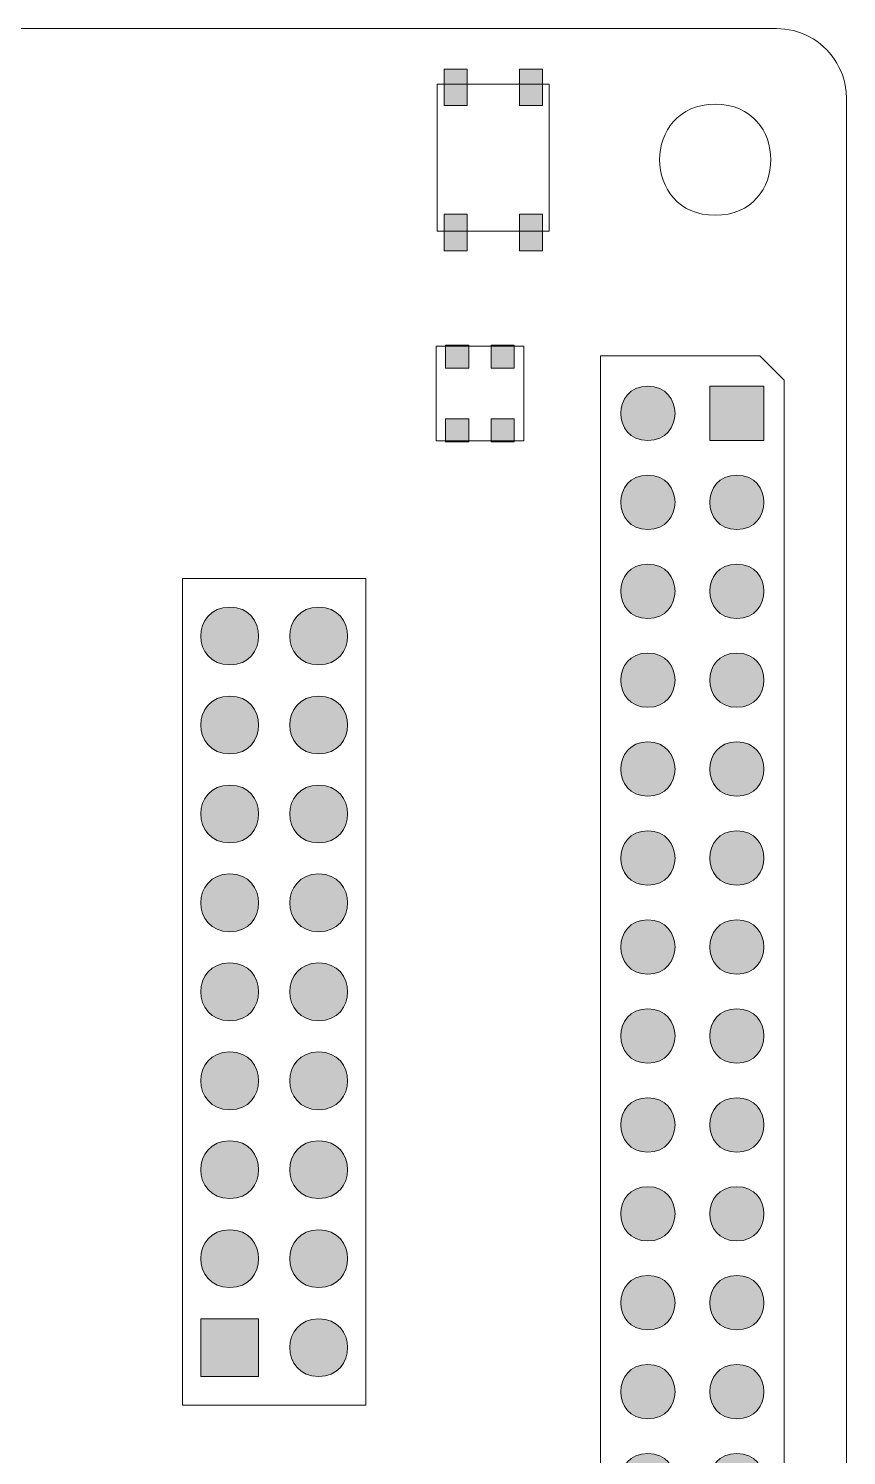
# Model space of a CAD drawing. Header units: millimetres. Extents: x 0 to 99.3, y 0 to 62.4.
# Drawn here: x 75.98 to 99.35, y 21.59 to 62.37 of the extents above; entities that cross this region are included whole.
import ezdxf

# ---------------------------------------------------------------- set-up
doc = ezdxf.new("R2010")
doc.units = ezdxf.units.MM
doc.header["$MEASUREMENT"] = 0
for name, color, linetype, lineweight in [('Capa Opcional', 7, 'Continuous', 0), ('Componentes', 7, 'Continuous', 0), ('Conectores', 7, 'Continuous', 0), ('PCB', 7, 'Continuous', 0)]:
    doc.layers.add(name, color=color, linetype=linetype, lineweight=lineweight)

# ---------------------------------------------------------------- blocks, each defined once
blk = doc.blocks.new('Block_1')
at = {"layer": 'Conectores', "true_color": 0x9664ff, "transparency": 33554534}
h = blk.add_hatch(color=181, dxfattribs=at)
h.dxf.hatch_style = 2
edge = h.paths.add_edge_path()
edge.add_spline(control_points=[(93.673, 52.143), (94.707, 52.143), (94.707, 50.593), (93.673, 50.593), (92.639, 50.593), (92.639, 52.143), (93.673, 52.143)], knot_values=[0, 0, 0, 0, 1, 1, 1, 2, 2, 2, 2], degree=3, periodic=0)
h = blk.add_hatch(color=181, dxfattribs=at)
h.dxf.hatch_style = 2
h.paths.add_polyline_path([(95.439, 50.593), (96.99, 50.593), (96.99, 52.143), (95.439, 52.143)])
h = blk.add_hatch(color=181, dxfattribs=at)
h.dxf.hatch_style = 2
edge = h.paths.add_edge_path()
edge.add_spline(control_points=[(93.673, 49.602), (94.707, 49.602), (94.707, 48.051), (93.673, 48.051), (92.639, 48.051), (92.639, 49.602), (93.673, 49.602)], knot_values=[0, 0, 0, 0, 1, 1, 1, 2, 2, 2, 2], degree=3, periodic=0)
h = blk.add_hatch(color=181, dxfattribs=at)
h.dxf.hatch_style = 2
edge = h.paths.add_edge_path()
edge.add_spline(control_points=[(96.215, 49.602), (97.248, 49.602), (97.248, 48.051), (96.215, 48.051), (95.181, 48.051), (95.181, 49.602), (96.215, 49.602)], knot_values=[0, 0, 0, 0, 1, 1, 1, 2, 2, 2, 2], degree=3, periodic=0)
h = blk.add_hatch(color=181, dxfattribs=at)
h.dxf.hatch_style = 2
edge = h.paths.add_edge_path()
edge.add_spline(control_points=[(93.673, 47.06), (94.707, 47.06), (94.707, 45.51), (93.673, 45.51), (92.639, 45.51), (92.639, 47.06), (93.673, 47.06)], knot_values=[0, 0, 0, 0, 1, 1, 1, 2, 2, 2, 2], degree=3, periodic=0)
h = blk.add_hatch(color=181, dxfattribs=at)
h.dxf.hatch_style = 2
edge = h.paths.add_edge_path()
edge.add_spline(control_points=[(96.215, 47.06), (97.248, 47.06), (97.248, 45.51), (96.215, 45.51), (95.181, 45.51), (95.181, 47.06), (96.215, 47.06)], knot_values=[0, 0, 0, 0, 1, 1, 1, 2, 2, 2, 2], degree=3, periodic=0)
h = blk.add_hatch(color=181, dxfattribs=at)
h.dxf.hatch_style = 2
edge = h.paths.add_edge_path()
edge.add_spline(control_points=[(93.673, 44.519), (94.707, 44.519), (94.707, 42.968), (93.673, 42.968), (92.639, 42.968), (92.639, 44.519), (93.673, 44.519)], knot_values=[0, 0, 0, 0, 1, 1, 1, 2, 2, 2, 2], degree=3, periodic=0)
h = blk.add_hatch(color=181, dxfattribs=at)
h.dxf.hatch_style = 2
edge = h.paths.add_edge_path()
edge.add_spline(control_points=[(96.215, 44.519), (97.248, 44.519), (97.248, 42.968), (96.215, 42.968), (95.181, 42.968), (95.181, 44.519), (96.215, 44.519)], knot_values=[0, 0, 0, 0, 1, 1, 1, 2, 2, 2, 2], degree=3, periodic=0)
h = blk.add_hatch(color=181, dxfattribs=at)
h.dxf.hatch_style = 2
edge = h.paths.add_edge_path()
edge.add_spline(control_points=[(93.673, 41.977), (94.707, 41.977), (94.707, 40.427), (93.673, 40.427), (92.639, 40.427), (92.639, 41.977), (93.673, 41.977)], knot_values=[0, 0, 0, 0, 1, 1, 1, 2, 2, 2, 2], degree=3, periodic=0)
h = blk.add_hatch(color=181, dxfattribs=at)
h.dxf.hatch_style = 2
edge = h.paths.add_edge_path()
edge.add_spline(control_points=[(96.215, 41.977), (97.248, 41.977), (97.248, 40.427), (96.215, 40.427), (95.181, 40.427), (95.181, 41.977), (96.215, 41.977)], knot_values=[0, 0, 0, 0, 1, 1, 1, 2, 2, 2, 2], degree=3, periodic=0)
h = blk.add_hatch(color=181, dxfattribs=at)
h.dxf.hatch_style = 2
edge = h.paths.add_edge_path()
edge.add_spline(control_points=[(93.673, 39.435), (94.707, 39.435), (94.707, 37.885), (93.673, 37.885), (92.639, 37.885), (92.639, 39.435), (93.673, 39.435)], knot_values=[0, 0, 0, 0, 1, 1, 1, 2, 2, 2, 2], degree=3, periodic=0)
h = blk.add_hatch(color=181, dxfattribs=at)
h.dxf.hatch_style = 2
edge = h.paths.add_edge_path()
edge.add_spline(control_points=[(96.215, 39.435), (97.248, 39.435), (97.248, 37.885), (96.215, 37.885), (95.181, 37.885), (95.181, 39.435), (96.215, 39.435)], knot_values=[0, 0, 0, 0, 1, 1, 1, 2, 2, 2, 2], degree=3, periodic=0)
h = blk.add_hatch(color=181, dxfattribs=at)
h.dxf.hatch_style = 2
edge = h.paths.add_edge_path()
edge.add_spline(control_points=[(93.673, 36.894), (94.707, 36.894), (94.707, 35.343), (93.673, 35.343), (92.639, 35.343), (92.639, 36.894), (93.673, 36.894)], knot_values=[0, 0, 0, 0, 1, 1, 1, 2, 2, 2, 2], degree=3, periodic=0)
h = blk.add_hatch(color=181, dxfattribs=at)
h.dxf.hatch_style = 2
edge = h.paths.add_edge_path()
edge.add_spline(control_points=[(96.215, 36.894), (97.248, 36.894), (97.248, 35.343), (96.215, 35.343), (95.181, 35.343), (95.181, 36.894), (96.215, 36.894)], knot_values=[0, 0, 0, 0, 1, 1, 1, 2, 2, 2, 2], degree=3, periodic=0)
h = blk.add_hatch(color=181, dxfattribs=at)
h.dxf.hatch_style = 2
edge = h.paths.add_edge_path()
edge.add_spline(control_points=[(93.673, 34.352), (94.707, 34.352), (94.707, 32.802), (93.673, 32.802), (92.639, 32.802), (92.639, 34.352), (93.673, 34.352)], knot_values=[0, 0, 0, 0, 1, 1, 1, 2, 2, 2, 2], degree=3, periodic=0)
h = blk.add_hatch(color=181, dxfattribs=at)
h.dxf.hatch_style = 2
edge = h.paths.add_edge_path()
edge.add_spline(control_points=[(96.215, 34.352), (97.248, 34.352), (97.248, 32.802), (96.215, 32.802), (95.181, 32.802), (95.181, 34.352), (96.215, 34.352)], knot_values=[0, 0, 0, 0, 1, 1, 1, 2, 2, 2, 2], degree=3, periodic=0)
h = blk.add_hatch(color=181, dxfattribs=at)
h.dxf.hatch_style = 2
edge = h.paths.add_edge_path()
edge.add_spline(control_points=[(93.673, 31.81), (94.707, 31.81), (94.707, 30.26), (93.673, 30.26), (92.639, 30.26), (92.639, 31.81), (93.673, 31.81)], knot_values=[0, 0, 0, 0, 1, 1, 1, 2, 2, 2, 2], degree=3, periodic=0)
h = blk.add_hatch(color=181, dxfattribs=at)
h.dxf.hatch_style = 2
edge = h.paths.add_edge_path()
edge.add_spline(control_points=[(96.215, 31.81), (97.248, 31.81), (97.248, 30.26), (96.215, 30.26), (95.181, 30.26), (95.181, 31.81), (96.215, 31.81)], knot_values=[0, 0, 0, 0, 1, 1, 1, 2, 2, 2, 2], degree=3, periodic=0)
h = blk.add_hatch(color=181, dxfattribs=at)
h.dxf.hatch_style = 2
edge = h.paths.add_edge_path()
edge.add_spline(control_points=[(93.673, 29.269), (94.707, 29.269), (94.707, 27.718), (93.673, 27.718), (92.639, 27.718), (92.639, 29.269), (93.673, 29.269)], knot_values=[0, 0, 0, 0, 1, 1, 1, 2, 2, 2, 2], degree=3, periodic=0)
h = blk.add_hatch(color=181, dxfattribs=at)
h.dxf.hatch_style = 2
edge = h.paths.add_edge_path()
edge.add_spline(control_points=[(96.215, 29.269), (97.248, 29.269), (97.248, 27.718), (96.215, 27.718), (95.181, 27.718), (95.181, 29.269), (96.215, 29.269)], knot_values=[0, 0, 0, 0, 1, 1, 1, 2, 2, 2, 2], degree=3, periodic=0)
h = blk.add_hatch(color=181, dxfattribs=at)
h.dxf.hatch_style = 2
edge = h.paths.add_edge_path()
edge.add_spline(control_points=[(93.673, 26.727), (94.707, 26.727), (94.707, 25.177), (93.673, 25.177), (92.639, 25.177), (92.639, 26.727), (93.673, 26.727)], knot_values=[0, 0, 0, 0, 1, 1, 1, 2, 2, 2, 2], degree=3, periodic=0)
h = blk.add_hatch(color=181, dxfattribs=at)
h.dxf.hatch_style = 2
edge = h.paths.add_edge_path()
edge.add_spline(control_points=[(96.215, 26.727), (97.248, 26.727), (97.248, 25.177), (96.215, 25.177), (95.181, 25.177), (95.181, 26.727), (96.215, 26.727)], knot_values=[0, 0, 0, 0, 1, 1, 1, 2, 2, 2, 2], degree=3, periodic=0)
h = blk.add_hatch(color=181, dxfattribs=at)
h.dxf.hatch_style = 2
edge = h.paths.add_edge_path()
edge.add_spline(control_points=[(93.673, 24.186), (94.707, 24.186), (94.707, 22.635), (93.673, 22.635), (92.639, 22.635), (92.639, 24.186), (93.673, 24.186)], knot_values=[0, 0, 0, 0, 1, 1, 1, 2, 2, 2, 2], degree=3, periodic=0)
h = blk.add_hatch(color=181, dxfattribs=at)
h.dxf.hatch_style = 2
edge = h.paths.add_edge_path()
edge.add_spline(control_points=[(96.215, 24.186), (97.248, 24.186), (97.248, 22.635), (96.215, 22.635), (95.181, 22.635), (95.181, 24.186), (96.215, 24.186)], knot_values=[0, 0, 0, 0, 1, 1, 1, 2, 2, 2, 2], degree=3, periodic=0)
h = blk.add_hatch(color=181, dxfattribs=at)
h.dxf.hatch_style = 2
edge = h.paths.add_edge_path()
edge.add_spline(control_points=[(93.673, 21.644), (94.707, 21.644), (94.707, 20.094), (93.673, 20.094), (92.639, 20.094), (92.639, 21.644), (93.673, 21.644)], knot_values=[0, 0, 0, 0, 1, 1, 1, 2, 2, 2, 2], degree=3, periodic=0)
h = blk.add_hatch(color=181, dxfattribs=at)
h.dxf.hatch_style = 2
edge = h.paths.add_edge_path()
edge.add_spline(control_points=[(96.215, 21.644), (97.248, 21.644), (97.248, 20.094), (96.215, 20.094), (95.181, 20.094), (95.181, 21.644), (96.215, 21.644)], knot_values=[0, 0, 0, 0, 1, 1, 1, 2, 2, 2, 2], degree=3, periodic=0)
h = blk.add_hatch(color=181, dxfattribs=at)
h.dxf.hatch_style = 2
edge = h.paths.add_edge_path()
edge.add_spline(control_points=[(93.673, 19.102), (94.707, 19.102), (94.707, 17.552), (93.673, 17.552), (92.639, 17.552), (92.639, 19.102), (93.673, 19.102)], knot_values=[0, 0, 0, 0, 1, 1, 1, 2, 2, 2, 2], degree=3, periodic=0)
h = blk.add_hatch(color=181, dxfattribs=at)
h.dxf.hatch_style = 2
edge = h.paths.add_edge_path()
edge.add_spline(control_points=[(96.215, 19.102), (97.248, 19.102), (97.248, 17.552), (96.215, 17.552), (95.181, 17.552), (95.181, 19.102), (96.215, 19.102)], knot_values=[0, 0, 0, 0, 1, 1, 1, 2, 2, 2, 2], degree=3, periodic=0)
at = {"layer": 'Conectores'}
blk.add_lwpolyline([(95.439, 50.593), (96.99, 50.593), (96.99, 52.143), (95.439, 52.143)], close=True, dxfattribs=at)
at = {"layer": 'Conectores', "color": 181, "lineweight": 9, "true_color": 0x9664ff}
for points in [[(92.317, 53.014), (92.317, 53.014), (92.317, 16.681), (92.317, 16.681), (92.317, 16.681), (92.317, 53.014), (92.317, 53.014)], [(96.87, 53.014), (96.87, 53.014), (92.317, 53.014), (92.317, 53.014), (92.317, 53.014), (96.87, 53.014), (96.87, 53.014)], [(97.57, 52.314), (97.57, 52.314), (96.87, 53.014), (96.87, 53.014), (96.87, 53.014), (97.57, 52.314), (97.57, 52.314)], [(97.57, 16.681), (97.57, 16.681), (97.57, 52.314), (97.57, 52.314), (97.57, 52.314), (97.57, 16.681), (97.57, 16.681)], [(92.317, 16.681), (92.317, 16.681), (97.57, 16.681), (97.57, 16.681), (97.57, 16.681), (92.317, 16.681), (92.317, 16.681)]]:
    blk.add_open_spline(points, degree=3, knots=[0, 0, 0, 0, 1, 1, 1, 2, 2, 2, 2], dxfattribs=at)
at = {"layer": 'Conectores'}
for points in [[(93.673, 52.143), (94.707, 52.143), (94.707, 50.593), (93.673, 50.593), (92.639, 50.593), (92.639, 52.143), (93.673, 52.143)], [(93.673, 49.602), (94.707, 49.602), (94.707, 48.051), (93.673, 48.051), (92.639, 48.051), (92.639, 49.602), (93.673, 49.602)], [(96.215, 49.602), (97.248, 49.602), (97.248, 48.051), (96.215, 48.051), (95.181, 48.051), (95.181, 49.602), (96.215, 49.602)], [(93.673, 47.06), (94.707, 47.06), (94.707, 45.51), (93.673, 45.51), (92.639, 45.51), (92.639, 47.06), (93.673, 47.06)], [(96.215, 47.06), (97.248, 47.06), (97.248, 45.51), (96.215, 45.51), (95.181, 45.51), (95.181, 47.06), (96.215, 47.06)], [(93.673, 44.519), (94.707, 44.519), (94.707, 42.968), (93.673, 42.968), (92.639, 42.968), (92.639, 44.519), (93.673, 44.519)], [(96.215, 44.519), (97.248, 44.519), (97.248, 42.968), (96.215, 42.968), (95.181, 42.968), (95.181, 44.519), (96.215, 44.519)], [(93.673, 41.977), (94.707, 41.977), (94.707, 40.427), (93.673, 40.427), (92.639, 40.427), (92.639, 41.977), (93.673, 41.977)], [(96.215, 41.977), (97.248, 41.977), (97.248, 40.427), (96.215, 40.427), (95.181, 40.427), (95.181, 41.977), (96.215, 41.977)], [(93.673, 39.435), (94.707, 39.435), (94.707, 37.885), (93.673, 37.885), (92.639, 37.885), (92.639, 39.435), (93.673, 39.435)], [(96.215, 39.435), (97.248, 39.435), (97.248, 37.885), (96.215, 37.885), (95.181, 37.885), (95.181, 39.435), (96.215, 39.435)], [(93.673, 36.894), (94.707, 36.894), (94.707, 35.343), (93.673, 35.343), (92.639, 35.343), (92.639, 36.894), (93.673, 36.894)], [(96.215, 36.894), (97.248, 36.894), (97.248, 35.343), (96.215, 35.343), (95.181, 35.343), (95.181, 36.894), (96.215, 36.894)], [(93.673, 34.352), (94.707, 34.352), (94.707, 32.802), (93.673, 32.802), (92.639, 32.802), (92.639, 34.352), (93.673, 34.352)], [(96.215, 34.352), (97.248, 34.352), (97.248, 32.802), (96.215, 32.802), (95.181, 32.802), (95.181, 34.352), (96.215, 34.352)], [(93.673, 31.81), (94.707, 31.81), (94.707, 30.26), (93.673, 30.26), (92.639, 30.26), (92.639, 31.81), (93.673, 31.81)], [(96.215, 31.81), (97.248, 31.81), (97.248, 30.26), (96.215, 30.26), (95.181, 30.26), (95.181, 31.81), (96.215, 31.81)], [(93.673, 29.269), (94.707, 29.269), (94.707, 27.718), (93.673, 27.718), (92.639, 27.718), (92.639, 29.269), (93.673, 29.269)], [(96.215, 29.269), (97.248, 29.269), (97.248, 27.718), (96.215, 27.718), (95.181, 27.718), (95.181, 29.269), (96.215, 29.269)], [(93.673, 26.727), (94.707, 26.727), (94.707, 25.177), (93.673, 25.177), (92.639, 25.177), (92.639, 26.727), (93.673, 26.727)], [(96.215, 26.727), (97.248, 26.727), (97.248, 25.177), (96.215, 25.177), (95.181, 25.177), (95.181, 26.727), (96.215, 26.727)], [(93.673, 24.186), (94.707, 24.186), (94.707, 22.635), (93.673, 22.635), (92.639, 22.635), (92.639, 24.186), (93.673, 24.186)], [(96.215, 24.186), (97.248, 24.186), (97.248, 22.635), (96.215, 22.635), (95.181, 22.635), (95.181, 24.186), (96.215, 24.186)], [(93.673, 21.644), (94.707, 21.644), (94.707, 20.094), (93.673, 20.094), (92.639, 20.094), (92.639, 21.644), (93.673, 21.644)], [(96.215, 21.644), (97.248, 21.644), (97.248, 20.094), (96.215, 20.094), (95.181, 20.094), (95.181, 21.644), (96.215, 21.644)], [(93.673, 19.102), (94.707, 19.102), (94.707, 17.552), (93.673, 17.552), (92.639, 17.552), (92.639, 19.102), (93.673, 19.102)], [(96.215, 19.102), (97.248, 19.102), (97.248, 17.552), (96.215, 17.552), (95.181, 17.552), (95.181, 19.102), (96.215, 19.102)]]:
    blk.add_open_spline(points, degree=3, knots=[0, 0, 0, 0, 1, 1, 1, 2, 2, 2, 2], dxfattribs=at)
blk = doc.blocks.new('Block_9')
at = {"layer": 'Componentes', "true_color": 0x9664ff, "transparency": 33554534}
h = blk.add_hatch(color=181, dxfattribs=at)
h.dxf.hatch_style = 2
h.paths.add_polyline_path([(87.85, 61.208), (87.85, 60.166), (88.511, 60.166), (88.511, 61.208)])
h = blk.add_hatch(color=181, dxfattribs=at)
h.dxf.hatch_style = 2
h.paths.add_polyline_path([(90.002, 61.208), (90.002, 60.166), (90.663, 60.166), (90.663, 61.208)])
h = blk.add_hatch(color=181, dxfattribs=at)
h.dxf.hatch_style = 2
h.paths.add_polyline_path([(87.85, 57.056), (87.85, 56.014), (88.511, 56.014), (88.511, 57.056)])
h = blk.add_hatch(color=181, dxfattribs=at)
h.dxf.hatch_style = 2
h.paths.add_polyline_path([(90.002, 57.056), (90.002, 56.014), (90.663, 56.014), (90.663, 57.056)])
at = {"layer": 'Componentes'}
for points in [[(87.85, 61.208), (87.85, 60.166), (88.511, 60.166), (88.511, 61.208)], [(90.002, 61.208), (90.002, 60.166), (90.663, 60.166), (90.663, 61.208)], [(87.85, 57.056), (87.85, 56.014), (88.511, 56.014), (88.511, 57.056)], [(90.002, 57.056), (90.002, 56.014), (90.663, 56.014), (90.663, 57.056)]]:
    blk.add_lwpolyline(points, close=True, dxfattribs=at)
at = {"layer": 'Componentes', "color": 181, "lineweight": 9, "true_color": 0x9664ff}
for points in [[(87.655, 60.772), (87.655, 60.772), (87.655, 56.57), (87.655, 56.57), (87.655, 56.57), (87.655, 60.772), (87.655, 60.772)], [(90.857, 60.772), (90.857, 60.772), (87.655, 60.772), (87.655, 60.772), (87.655, 60.772), (90.857, 60.772), (90.857, 60.772)], [(90.857, 56.57), (90.857, 56.57), (90.857, 60.772), (90.857, 60.772), (90.857, 60.772), (90.857, 56.57), (90.857, 56.57)], [(87.655, 56.57), (87.655, 56.57), (90.857, 56.57), (90.857, 56.57), (90.857, 56.57), (87.655, 56.57), (87.655, 56.57)]]:
    blk.add_open_spline(points, degree=3, knots=[0, 0, 0, 0, 1, 1, 1, 2, 2, 2, 2], dxfattribs=at)
blk = doc.blocks.new('Block_11')
at = {"layer": 'Componentes', "true_color": 0x9664ff, "transparency": 33554534}
h = blk.add_hatch(color=181, dxfattribs=at)
h.dxf.hatch_style = 2
h.paths.add_polyline_path([(87.894, 53.316), (87.894, 52.655), (88.555, 52.655), (88.555, 53.316)])
h = blk.add_hatch(color=181, dxfattribs=at)
h.dxf.hatch_style = 2
h.paths.add_polyline_path([(89.195, 53.316), (89.195, 52.655), (89.856, 52.655), (89.856, 53.316)])
h = blk.add_hatch(color=181, dxfattribs=at)
h.dxf.hatch_style = 2
h.paths.add_polyline_path([(87.894, 51.216), (87.894, 50.556), (88.555, 50.556), (88.555, 51.216)])
h = blk.add_hatch(color=181, dxfattribs=at)
h.dxf.hatch_style = 2
h.paths.add_polyline_path([(89.195, 51.216), (89.195, 50.556), (89.856, 50.556), (89.856, 51.216)])
at = {"layer": 'Componentes'}
for points in [[(87.894, 53.316), (87.894, 52.655), (88.555, 52.655), (88.555, 53.316)], [(89.195, 53.316), (89.195, 52.655), (89.856, 52.655), (89.856, 53.316)], [(87.894, 51.216), (87.894, 50.556), (88.555, 50.556), (88.555, 51.216)], [(89.195, 51.216), (89.195, 50.556), (89.856, 50.556), (89.856, 51.216)]]:
    blk.add_lwpolyline(points, close=True, dxfattribs=at)
at = {"layer": 'Componentes', "color": 181, "lineweight": 9, "true_color": 0x9664ff}
for points in [[(87.625, 53.285), (87.625, 53.285), (87.625, 50.586), (87.625, 50.586), (87.625, 50.586), (87.625, 53.285), (87.625, 53.285)], [(90.126, 53.285), (90.126, 53.285), (87.625, 53.285), (87.625, 53.285), (87.625, 53.285), (90.126, 53.285), (90.126, 53.285)], [(90.126, 50.586), (90.126, 50.586), (90.126, 53.285), (90.126, 53.285), (90.126, 53.285), (90.126, 50.586), (90.126, 50.586)], [(87.625, 50.586), (87.625, 50.586), (90.126, 50.586), (90.126, 50.586), (90.126, 50.586), (87.625, 50.586), (87.625, 50.586)]]:
    blk.add_open_spline(points, degree=3, knots=[0, 0, 0, 0, 1, 1, 1, 2, 2, 2, 2], dxfattribs=at)
blk = doc.blocks.new('Block_15')
at = {"layer": 'Capa Opcional', "true_color": 0xff0000, "transparency": 33554534}
h = blk.add_hatch(color=1, dxfattribs=at)
h.dxf.hatch_style = 2
edge = h.paths.add_edge_path()
edge.add_spline(control_points=[(81.727, 45.83), (82.829, 45.83), (82.829, 44.178), (81.727, 44.178), (80.626, 44.178), (80.626, 45.83), (81.727, 45.83)], knot_values=[0, 0, 0, 0, 1, 1, 1, 2, 2, 2, 2], degree=3, periodic=0)
h = blk.add_hatch(color=1, dxfattribs=at)
h.dxf.hatch_style = 2
edge = h.paths.add_edge_path()
edge.add_spline(control_points=[(84.269, 45.83), (85.37, 45.83), (85.37, 44.178), (84.269, 44.178), (83.168, 44.178), (83.168, 45.83), (84.269, 45.83)], knot_values=[0, 0, 0, 0, 1, 1, 1, 2, 2, 2, 2], degree=3, periodic=0)
h = blk.add_hatch(color=1, dxfattribs=at)
h.dxf.hatch_style = 2
edge = h.paths.add_edge_path()
edge.add_spline(control_points=[(81.727, 43.289), (82.829, 43.289), (82.829, 41.636), (81.727, 41.636), (80.626, 41.636), (80.626, 43.289), (81.727, 43.289)], knot_values=[0, 0, 0, 0, 1, 1, 1, 2, 2, 2, 2], degree=3, periodic=0)
h = blk.add_hatch(color=1, dxfattribs=at)
h.dxf.hatch_style = 2
edge = h.paths.add_edge_path()
edge.add_spline(control_points=[(84.269, 43.289), (85.37, 43.289), (85.37, 41.636), (84.269, 41.636), (83.168, 41.636), (83.168, 43.289), (84.269, 43.289)], knot_values=[0, 0, 0, 0, 1, 1, 1, 2, 2, 2, 2], degree=3, periodic=0)
h = blk.add_hatch(color=1, dxfattribs=at)
h.dxf.hatch_style = 2
edge = h.paths.add_edge_path()
edge.add_spline(control_points=[(81.727, 40.747), (82.829, 40.747), (82.829, 39.095), (81.727, 39.095), (80.626, 39.095), (80.626, 40.747), (81.727, 40.747)], knot_values=[0, 0, 0, 0, 1, 1, 1, 2, 2, 2, 2], degree=3, periodic=0)
h = blk.add_hatch(color=1, dxfattribs=at)
h.dxf.hatch_style = 2
edge = h.paths.add_edge_path()
edge.add_spline(control_points=[(84.269, 40.747), (85.37, 40.747), (85.37, 39.095), (84.269, 39.095), (83.168, 39.095), (83.168, 40.747), (84.269, 40.747)], knot_values=[0, 0, 0, 0, 1, 1, 1, 2, 2, 2, 2], degree=3, periodic=0)
h = blk.add_hatch(color=1, dxfattribs=at)
h.dxf.hatch_style = 2
edge = h.paths.add_edge_path()
edge.add_spline(control_points=[(81.727, 38.205), (82.829, 38.205), (82.829, 36.553), (81.727, 36.553), (80.626, 36.553), (80.626, 38.205), (81.727, 38.205)], knot_values=[0, 0, 0, 0, 1, 1, 1, 2, 2, 2, 2], degree=3, periodic=0)
h = blk.add_hatch(color=1, dxfattribs=at)
h.dxf.hatch_style = 2
edge = h.paths.add_edge_path()
edge.add_spline(control_points=[(84.269, 38.205), (85.37, 38.205), (85.37, 36.553), (84.269, 36.553), (83.168, 36.553), (83.168, 38.205), (84.269, 38.205)], knot_values=[0, 0, 0, 0, 1, 1, 1, 2, 2, 2, 2], degree=3, periodic=0)
h = blk.add_hatch(color=1, dxfattribs=at)
h.dxf.hatch_style = 2
edge = h.paths.add_edge_path()
edge.add_spline(control_points=[(81.727, 35.664), (82.829, 35.664), (82.829, 34.012), (81.727, 34.012), (80.626, 34.012), (80.626, 35.664), (81.727, 35.664)], knot_values=[0, 0, 0, 0, 1, 1, 1, 2, 2, 2, 2], degree=3, periodic=0)
h = blk.add_hatch(color=1, dxfattribs=at)
h.dxf.hatch_style = 2
edge = h.paths.add_edge_path()
edge.add_spline(control_points=[(84.269, 35.664), (85.37, 35.664), (85.37, 34.012), (84.269, 34.012), (83.168, 34.012), (83.168, 35.664), (84.269, 35.664)], knot_values=[0, 0, 0, 0, 1, 1, 1, 2, 2, 2, 2], degree=3, periodic=0)
h = blk.add_hatch(color=1, dxfattribs=at)
h.dxf.hatch_style = 2
edge = h.paths.add_edge_path()
edge.add_spline(control_points=[(81.727, 33.122), (82.829, 33.122), (82.829, 31.47), (81.727, 31.47), (80.626, 31.47), (80.626, 33.122), (81.727, 33.122)], knot_values=[0, 0, 0, 0, 1, 1, 1, 2, 2, 2, 2], degree=3, periodic=0)
h = blk.add_hatch(color=1, dxfattribs=at)
h.dxf.hatch_style = 2
edge = h.paths.add_edge_path()
edge.add_spline(control_points=[(84.269, 33.122), (85.37, 33.122), (85.37, 31.47), (84.269, 31.47), (83.168, 31.47), (83.168, 33.122), (84.269, 33.122)], knot_values=[0, 0, 0, 0, 1, 1, 1, 2, 2, 2, 2], degree=3, periodic=0)
h = blk.add_hatch(color=1, dxfattribs=at)
h.dxf.hatch_style = 2
edge = h.paths.add_edge_path()
edge.add_spline(control_points=[(81.727, 30.58), (82.829, 30.58), (82.829, 28.928), (81.727, 28.928), (80.626, 28.928), (80.626, 30.58), (81.727, 30.58)], knot_values=[0, 0, 0, 0, 1, 1, 1, 2, 2, 2, 2], degree=3, periodic=0)
h = blk.add_hatch(color=1, dxfattribs=at)
h.dxf.hatch_style = 2
edge = h.paths.add_edge_path()
edge.add_spline(control_points=[(84.269, 30.58), (85.37, 30.58), (85.37, 28.928), (84.269, 28.928), (83.168, 28.928), (83.168, 30.58), (84.269, 30.58)], knot_values=[0, 0, 0, 0, 1, 1, 1, 2, 2, 2, 2], degree=3, periodic=0)
h = blk.add_hatch(color=1, dxfattribs=at)
h.dxf.hatch_style = 2
edge = h.paths.add_edge_path()
edge.add_spline(control_points=[(81.727, 28.039), (82.829, 28.039), (82.829, 26.387), (81.727, 26.387), (80.626, 26.387), (80.626, 28.039), (81.727, 28.039)], knot_values=[0, 0, 0, 0, 1, 1, 1, 2, 2, 2, 2], degree=3, periodic=0)
h = blk.add_hatch(color=1, dxfattribs=at)
h.dxf.hatch_style = 2
edge = h.paths.add_edge_path()
edge.add_spline(control_points=[(84.269, 28.039), (85.37, 28.039), (85.37, 26.387), (84.269, 26.387), (83.168, 26.387), (83.168, 28.039), (84.269, 28.039)], knot_values=[0, 0, 0, 0, 1, 1, 1, 2, 2, 2, 2], degree=3, periodic=0)
h = blk.add_hatch(color=1, dxfattribs=at)
h.dxf.hatch_style = 2
h.paths.add_polyline_path([(82.553, 25.497), (80.901, 25.497), (80.901, 23.845), (82.553, 23.845)])
h = blk.add_hatch(color=1, dxfattribs=at)
h.dxf.hatch_style = 2
edge = h.paths.add_edge_path()
edge.add_spline(control_points=[(84.269, 25.497), (85.37, 25.497), (85.37, 23.845), (84.269, 23.845), (83.168, 23.845), (83.168, 25.497), (84.269, 25.497)], knot_values=[0, 0, 0, 0, 1, 1, 1, 2, 2, 2, 2], degree=3, periodic=0)
at = {"layer": 'Capa Opcional'}
blk.add_lwpolyline([(82.553, 25.497), (80.901, 25.497), (80.901, 23.845), (82.553, 23.845)], close=True, dxfattribs=at)
at = {"layer": 'Capa Opcional', "color": 1, "lineweight": 9, "true_color": 0xff0000}
for points in [[(85.615, 46.65), (85.615, 46.65), (80.382, 46.65), (80.382, 46.65), (80.382, 46.65), (85.615, 46.65), (85.615, 46.65)], [(80.382, 46.65), (80.382, 46.65), (80.382, 23.025), (80.382, 23.025), (80.382, 23.025), (80.382, 46.65), (80.382, 46.65)], [(85.615, 23.025), (85.615, 23.025), (85.615, 46.65), (85.615, 46.65), (85.615, 46.65), (85.615, 23.025), (85.615, 23.025)], [(80.382, 23.025), (80.382, 23.025), (85.615, 23.025), (85.615, 23.025), (85.615, 23.025), (80.382, 23.025), (80.382, 23.025)]]:
    blk.add_open_spline(points, degree=3, knots=[0, 0, 0, 0, 1, 1, 1, 2, 2, 2, 2], dxfattribs=at)
at = {"layer": 'Capa Opcional'}
for points in [[(81.727, 45.83), (82.829, 45.83), (82.829, 44.178), (81.727, 44.178), (80.626, 44.178), (80.626, 45.83), (81.727, 45.83)], [(84.269, 45.83), (85.37, 45.83), (85.37, 44.178), (84.269, 44.178), (83.168, 44.178), (83.168, 45.83), (84.269, 45.83)], [(81.727, 43.289), (82.829, 43.289), (82.829, 41.636), (81.727, 41.636), (80.626, 41.636), (80.626, 43.289), (81.727, 43.289)], [(84.269, 43.289), (85.37, 43.289), (85.37, 41.636), (84.269, 41.636), (83.168, 41.636), (83.168, 43.289), (84.269, 43.289)], [(81.727, 40.747), (82.829, 40.747), (82.829, 39.095), (81.727, 39.095), (80.626, 39.095), (80.626, 40.747), (81.727, 40.747)], [(84.269, 40.747), (85.37, 40.747), (85.37, 39.095), (84.269, 39.095), (83.168, 39.095), (83.168, 40.747), (84.269, 40.747)], [(81.727, 38.205), (82.829, 38.205), (82.829, 36.553), (81.727, 36.553), (80.626, 36.553), (80.626, 38.205), (81.727, 38.205)], [(84.269, 38.205), (85.37, 38.205), (85.37, 36.553), (84.269, 36.553), (83.168, 36.553), (83.168, 38.205), (84.269, 38.205)], [(81.727, 35.664), (82.829, 35.664), (82.829, 34.012), (81.727, 34.012), (80.626, 34.012), (80.626, 35.664), (81.727, 35.664)], [(84.269, 35.664), (85.37, 35.664), (85.37, 34.012), (84.269, 34.012), (83.168, 34.012), (83.168, 35.664), (84.269, 35.664)], [(81.727, 33.122), (82.829, 33.122), (82.829, 31.47), (81.727, 31.47), (80.626, 31.47), (80.626, 33.122), (81.727, 33.122)], [(84.269, 33.122), (85.37, 33.122), (85.37, 31.47), (84.269, 31.47), (83.168, 31.47), (83.168, 33.122), (84.269, 33.122)], [(81.727, 30.58), (82.829, 30.58), (82.829, 28.928), (81.727, 28.928), (80.626, 28.928), (80.626, 30.58), (81.727, 30.58)], [(84.269, 30.58), (85.37, 30.58), (85.37, 28.928), (84.269, 28.928), (83.168, 28.928), (83.168, 30.58), (84.269, 30.58)], [(81.727, 28.039), (82.829, 28.039), (82.829, 26.387), (81.727, 26.387), (80.626, 26.387), (80.626, 28.039), (81.727, 28.039)], [(84.269, 28.039), (85.37, 28.039), (85.37, 26.387), (84.269, 26.387), (83.168, 26.387), (83.168, 28.039), (84.269, 28.039)], [(84.269, 25.497), (85.37, 25.497), (85.37, 23.845), (84.269, 23.845), (83.168, 23.845), (83.168, 25.497), (84.269, 25.497)]]:
    blk.add_open_spline(points, degree=3, knots=[0, 0, 0, 0, 1, 1, 1, 2, 2, 2, 2], dxfattribs=at)

msp = doc.modelspace()

# ---------------------------------------------------------------- linework, layer by layer
at = {"layer": 'PCB', "color": 120, "lineweight": 9, "true_color": 0x37f7d7}
msp.add_lwpolyline([(99.347, 9.332), (99.347, 60.364), (99.337, 60.56), (99.321, 60.682), (99.298, 60.802), (99.267, 60.921), (99.23, 61.038), (99.185, 61.152), (99.133, 61.264), (99.074, 61.372), (99.009, 61.476), (98.938, 61.576), (98.861, 61.671), (98.778, 61.762), (98.689, 61.847), (98.596, 61.926), (98.498, 62), (98.395, 62.068), (98.289, 62.129), (98.179, 62.183), (98.066, 62.231), (97.95, 62.272), (97.832, 62.305), (97.712, 62.331), (97.59, 62.35), (97.468, 62.361), (97.345, 62.365), (6.288, 62.365)], dxfattribs=at)
at = {"layer": 'PCB', "color": 181, "lineweight": 9, "true_color": 0x9664ff}
msp.add_open_spline([(95.598, 60.205), (97.716, 60.205), (97.716, 57.028), (95.598, 57.028), (93.48, 57.028), (93.48, 60.205), (95.598, 60.205)], degree=3, knots=[0, 0, 0, 0, 1, 1, 1, 2, 2, 2, 2], dxfattribs=at)

# ---------------------------------------------------------------- block references
at = {"layer": 'Capa Opcional'}
msp.add_blockref('Block_15', (0, 0), dxfattribs=at)
at = {"layer": 'Componentes'}
for name in ['Block_9', 'Block_11']:
    msp.add_blockref(name, (0, 0), dxfattribs=at)
at = {"layer": 'Conectores'}
msp.add_blockref('Block_1', (0, 0), dxfattribs=at)

doc.saveas('drawing.dxf')
